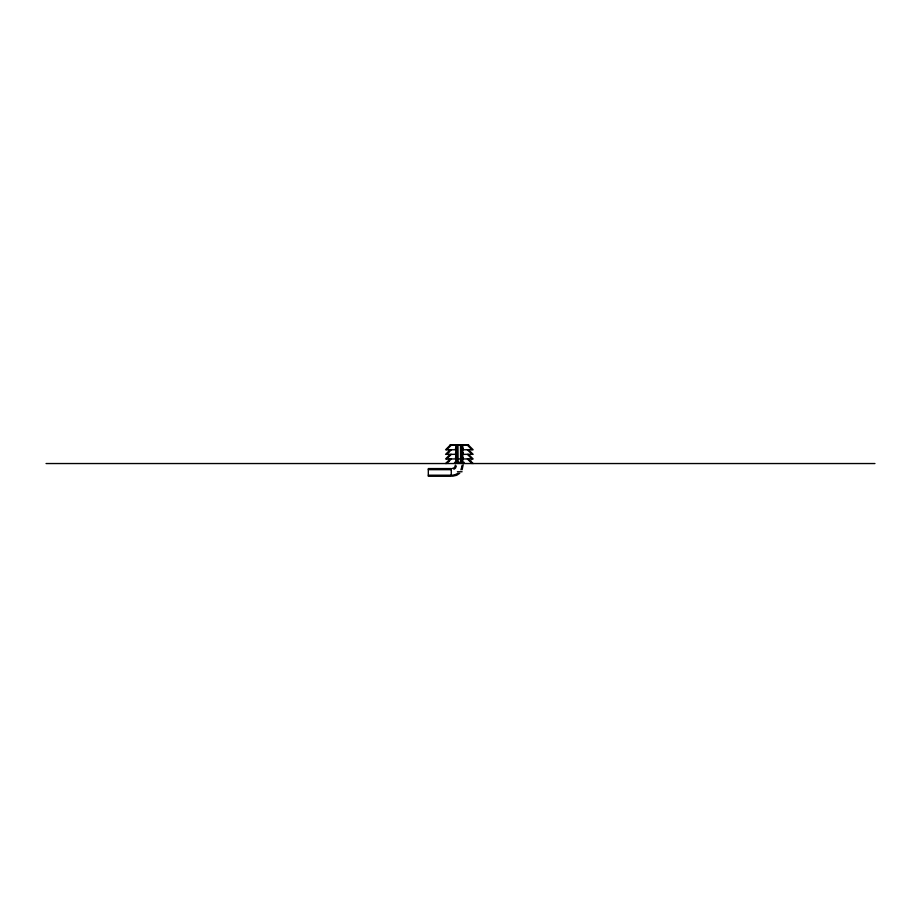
<?xml version="1.0" encoding="UTF-8"?>
<svg xmlns="http://www.w3.org/2000/svg" width="921" height="921" viewBox="0 0 921 921"><rect width="100%" height="100%" fill="white"/><g stroke="black" fill="none" stroke-linecap="round" stroke-linejoin="round"><path stroke-width="1.38" d="M463.182 452.867L463.182 453.546M463.182 457.461L463.182 458.14M463.182 448.274L463.182 448.953M463.171 464.829L462.135 469.722M455.527 448.93L455.527 448.32M455.527 453.523L455.527 452.89M455.527 458.14L455.527 457.484M462.077 452.867L462.077 453.546M462.077 457.461L462.077 458.14M462.077 448.274L462.077 448.953M462.043 465.381L461.882 466.567M455.4 465.151L454.514 467.603L452.292 468.524M456.367 466.003L455.446 468.19L453.903 469.261M461.778 467.131L460.903 469.814M446.72 449.759L451.313 445.165M450.162 449.759L445.58 454.352L456.851 454.352M446.72 454.352L449.022 452.061M449.31 451.774L451.313 449.759M450.162 454.352L445.58 458.946L473.129 458.946L468.536 454.352M446.72 458.946L449.022 456.655M449.31 456.367L451.313 454.352M445.58 463.539L450.162 458.946M446.72 463.539L449.022 461.237M449.31 460.961L451.313 458.946M459.763 473.267L456.712 475.271L452.51 476.249M458.186 473.175L455.25 474.649M454.698 474.799L452.43 475.155M450.162 444.705L468.536 444.705M456.851 449.759L445.58 449.759L450.162 445.165L468.536 445.165L473.129 449.759L462.733 449.759M462.733 454.352L473.129 454.352L468.536 449.759M454.479 462.388L464.219 462.388M46.05 463.539L874.95 463.539M428.311 469.664L451.267 469.664M457.403 471.748L462.089 471.748M428.311 475.201L451.267 475.201M467.384 445.165L471.978 449.759M467.384 449.759L471.978 454.352M467.384 454.352L471.978 458.946M468.536 458.946L473.129 463.539M467.384 458.946L471.978 463.539M470.838 460.753L470.838 461.72M462.791 445.165L462.791 462.388M462.077 445.165L462.123 462.388M461.743 445.165L461.743 462.388M460.73 445.165L460.73 462.388M460.535 445.165L460.592 462.388M457.967 445.165L458.117 462.388M456.954 445.165L456.954 462.388M455.907 445.165L455.907 462.388M451.267 468.582L428.311 468.582L428.311 476.272L451.267 476.284L451.267 468.582M456.62 462.388L456.62 445.165L456.586 462.388"/></g></svg>
